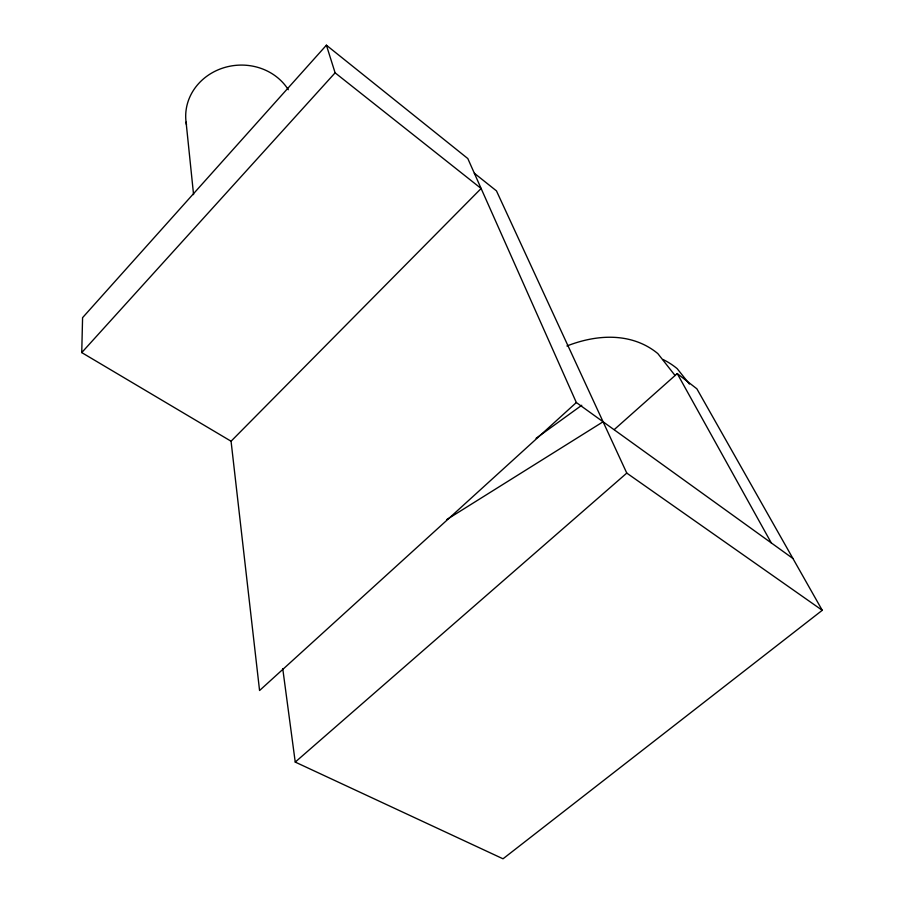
<?xml version="1.0" encoding="UTF-8"?>
<svg xmlns="http://www.w3.org/2000/svg" width="904" height="904" viewBox="0 0 904 904"><rect width="100%" height="100%" fill="white"/><g stroke="black" fill="none" stroke-linecap="round" stroke-linejoin="round"><path stroke-width="1.36" d="M576.345 402.529L259.561 690.52L231.062 441.22L81.744 352.594L82.58 317.666L326.401 45.2L467.809 158.55L576.345 402.529L792.921 558.491M81.744 352.594L335.113 72.828L326.401 45.2M231.062 441.22L481.131 188.495L335.113 72.828M614.313 429.536L677.243 373.578L696.86 388.799L822.256 610.302L503.019 858.8L295.235 762.083L282.749 668.666M295.235 762.083L626.777 473.097L496.465 190.88L474.351 173.252M536.095 438.304L581.758 405.274M446.621 519.664L603.081 421.784M626.777 473.097L822.256 610.302M689.436 384.076L677.164 368.64A179.263 112.627 -56.8 0 0 662.96 359.476M675.073 375.51L657.841 353.6A181.15 111.147 -56.7 0 0 566.921 345.972M677.243 373.578L771.293 542.92M186.088 122.153L193.569 194.62M186.495 124.752A54.963 50.285 -5.1 0 1 222.022 68.331A54.963 50.285 -5.1 0 1 288.308 89.733"/></g></svg>
